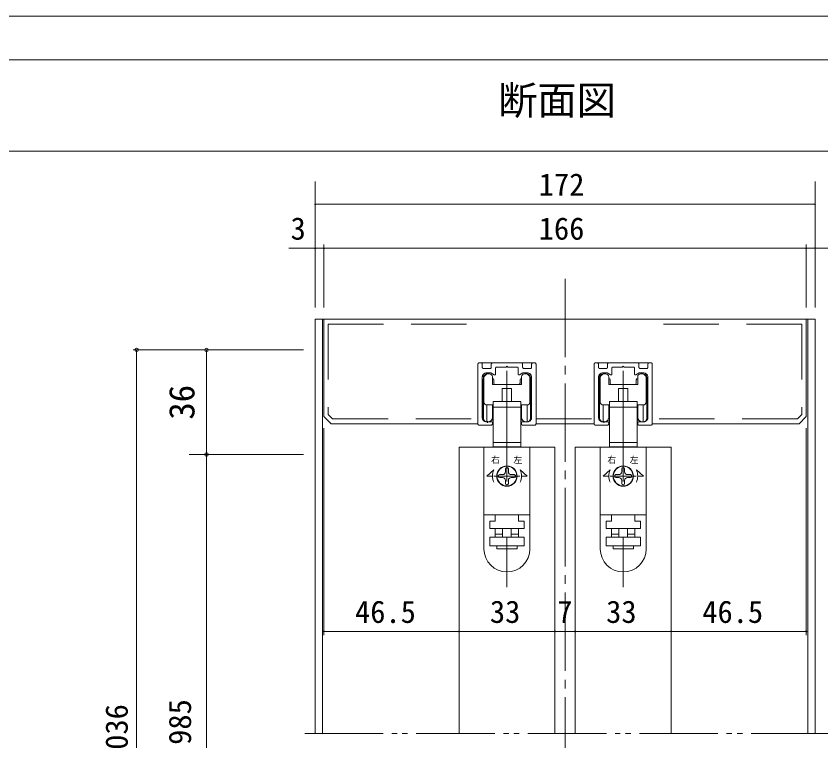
# Model space of a CAD drawing. Units: millimetres on the paper, enlarged 10 times, with parts at other scales. Extents: x -1985 to 2015, y -1370 to 1400.
# Drawn here: x -1400 to -477, y 568 to 1400 of the extents above; entities that cross this region are included whole.
import ezdxf
from ezdxf.enums import TextEntityAlignment as Align

# ---------------------------------------------------------------- set-up
doc = ezdxf.new("R2010")
doc.units = ezdxf.units.MM
doc.header["$LTSCALE"] = 10
doc.header["$PDMODE"] = 32
doc.header["$PDSIZE"] = 4
for name, pattern in [('CHAIN2', [12, 9, -1, 1, -1]), ('DOUBLE_CHAIN2', [12.8, 9, -1, 0.6, -0.6, 0.6, -1]), ('USER1', [19.05, 12.7, -6.35]), ('USER2', [9.525, 6.35, -3.175]), ('USER3', [31.75, 15.875, -3.175, 3.175, -3.175, 3.175, -3.175]), ('USER4', [50.8, 31.75, -6.35, 6.35, -6.35])]:
    doc.linetypes.add(name, pattern=pattern)
for name, color, linetype, lineweight in [('1-1_0', 7, 'Continuous', 20), ('2-0_18', 7, 'Continuous', 20), ('2-1', 7, 'Continuous', 18)]:
    doc.layers.add(name, color=color, linetype=linetype, lineweight=lineweight)
doc.styles.add('ＭＳ ゴシック', font='')
doc.styles.get('ＭＳ ゴシック').set_extended_font_data('MS Gothic')

msp = doc.modelspace()

# ---------------------------------------------------------------- linework, layer by layer
at = {"layer": '1-1_0'}
for p, q in [((-1935, 1350), (395, 1350)), ((-1935, 1350), (395, 1350)), ((-1935, 1245), (395, 1245)), ((-1935, 1245), (395, 1245))]:
    msp.add_line(p, q, dxfattribs=at)
msp.add_lwpolyline([(-1985, -1370), (2015, -1370), (2015, 1400), (-1985, 1400)], close=True, dxfattribs=at)
at = {"layer": '2-0_18', "color": 4, "linetype": 'CHAIN2', "lineweight": 9}
msp.add_line((-770, 1098.66), (-770, 18.69), dxfattribs=at)
at = {"layer": '2-0_18', "linetype": 'DOUBLE_CHAIN2'}
msp.add_line((-466.67, 576.76), (-1073.33, 576.76), dxfattribs=at)
at = {"layer": '2-1', "color": 4, "lineweight": 9}
for p, q in [((-1056.67, 1210.08), (-1056.67, 1137.83)), ((-483.33, 1137.83), (-483.33, 1210.08)), ((-1056.15, 1184.14), (-1057.19, 1184.14)), ((-482.81, 1184.14), (-483.85, 1184.14)), ((-483.33, 1065.58), (-483.33, 1137.83)), ((-1056.15, 1133.66), (-1057.19, 1133.66)), ((-1046.15, 1133.66), (-1047.19, 1133.66)), ((-492.81, 1133.66), (-493.85, 1133.66)), ((-483.85, 1133.66), (-482.81, 1133.66)), ((-1070, 1017), (-1265.58, 1017)), ((-1261.41, 1017), (-1261.41, 33.18)), ((-1201.26, 1017), (-1070, 1017)), ((-1181.26, 1017), (-1181.26, 897)), ((-1046.67, 927.24), (-1046.67, 689.85)), ((-493.33, 927.24), (-493.33, 689.85)), ((-1201.26, 897), (-1070, 897)), ((-1181.26, 897), (-1181.26, 83.18)), ((-891.67, 694.02), (-1046.67, 694.02)), ((-781.67, 694.02), (-891.67, 694.02)), ((-758.33, 694.02), (-781.67, 694.02)), ((-648.33, 694.02), (-758.33, 694.02)), ((-648.33, 694.02), (-493.33, 694.02))]:
    msp.add_line(p, q, dxfattribs=at)
at = {"layer": '2-1', "lineweight": 20}
for p, q in [((-1056.67, 1052.24), (-1056.67, 576.76)), ((-1056.67, 1052.24), (-483.33, 1052.24)), ((-1048.33, 1052.24), (-1048.33, 576.76)), ((-1046.67, 1052.24), (-1046.67, 940.58)), ((-493.33, 1052.24), (-493.33, 940.58)), ((-491.67, 1052.24), (-491.67, 576.76)), ((-483.33, 1052.24), (-483.33, 576.76)), ((-870, 932.25), (-870, 1000.58)), ((-868.33, 1002.25), (-806.67, 1002.25)), ((-803.33, 1000.58), (-803.33, 932.25)), ((-736.67, 932.25), (-736.67, 1000.58)), ((-735, 1002.25), (-673.33, 1002.25)), ((-670, 1000.58), (-670, 932.25)), ((-860.16, 989.09), (-862.51, 986.73)), ((-858.98, 989.58), (-856.67, 989.58)), ((-816.67, 989.58), (-814.36, 989.58)), ((-813.18, 989.09), (-810.82, 986.73)), ((-726.82, 989.09), (-729.18, 986.73)), ((-725.64, 989.58), (-723.33, 989.58)), ((-683.33, 989.58), (-681.02, 989.58)), ((-679.85, 989.09), (-677.49, 986.73)), ((-864, 982.58), (-864, 937.91)), ((-863, 985.55), (-863, 957.24)), ((-853.33, 977.24), (-853.33, 986.24)), ((-851.67, 982.58), (-851.67, 978.91)), ((-821.67, 982.58), (-821.67, 978.91)), ((-820, 986.24), (-820, 977.24)), ((-810.33, 985.55), (-810.33, 957.24)), ((-809.33, 982.58), (-809.33, 937.91)), ((-730.67, 982.58), (-730.67, 937.91)), ((-729.67, 985.55), (-729.67, 957.24)), ((-720, 977.24), (-720, 986.24)), ((-718.33, 982.58), (-718.33, 978.91)), ((-688.33, 982.58), (-688.33, 978.91)), ((-686.67, 986.24), (-686.67, 977.24)), ((-677, 985.55), (-677, 957.24)), ((-676, 982.58), (-676, 937.91)), ((-820, 977.24), (-853.33, 977.24)), ((-842, 972.58), (-842, 957.92)), ((-831.33, 972.58), (-842, 972.58)), ((-831.33, 957.92), (-831.33, 972.58)), ((-686.67, 977.24), (-720, 977.24)), ((-708.67, 972.58), (-708.67, 957.92)), ((-698, 972.58), (-708.67, 972.58)), ((-698, 957.92), (-698, 972.58)), ((-853.33, 953.91), (-859.67, 953.91)), ((-852.52, 951.24), (-820.81, 951.24)), ((-852.52, 951.24), (-852.52, 910.91)), ((-820.81, 951.24), (-820.81, 957.92)), ((-820.81, 910.91), (-820.81, 951.24)), ((-820, 953.91), (-813.67, 953.91)), ((-720, 953.91), (-726.33, 953.91)), ((-719.19, 951.24), (-687.47, 951.24)), ((-719.19, 951.24), (-719.19, 910.91)), ((-687.47, 951.24), (-687.47, 957.92)), ((-687.47, 910.91), (-687.47, 951.24)), ((-686.67, 953.91), (-680.33, 953.91)), ((-1038.33, 932.24), (-1046.67, 940.58)), ((-854.61, 936.24), (-852.52, 936.24)), ((-820.81, 936.24), (-818.72, 936.24)), ((-721.27, 936.24), (-719.19, 936.24)), ((-687.47, 936.24), (-685.39, 936.24)), ((-501.67, 932.24), (-493.33, 940.58)), ((-1038.33, 932.24), (-870, 932.24)), ((-803.33, 932.24), (-736.67, 932.24)), ((-670, 932.24), (-501.67, 932.24)), ((-891.67, 905.58), (-891.67, 576.76)), ((-781.67, 905.58), (-891.67, 905.58)), ((-852.52, 905.91), (-820.81, 905.91)), ((-849.97, 905.91), (-849.97, 905.58)), ((-823.31, 905.58), (-823.31, 905.91)), ((-820.81, 905.91), (-820.81, 910.91)), ((-781.67, 905.58), (-781.67, 576.76)), ((-758.33, 905.58), (-758.33, 576.76)), ((-648.33, 905.58), (-758.33, 905.58)), ((-719.19, 905.91), (-687.47, 905.91)), ((-716.64, 905.91), (-716.64, 905.58)), ((-689.97, 905.58), (-689.97, 905.91)), ((-687.47, 905.91), (-687.47, 910.91)), ((-648.33, 905.58), (-648.33, 576.76)), ((-863, 788.58), (-863, 827.91)), ((-810.33, 788.58), (-810.33, 827.91)), ((-729.67, 788.58), (-729.67, 827.91)), ((-677, 788.58), (-677, 827.91)), ((-758.33, 765.27), (-758.33, 689.85)), ((-648.33, 765.27), (-648.33, 689.85)), ((-648.33, 765.27), (-648.33, 689.85)), ((-891.67, 755.43), (-891.67, 689.85)), ((-891.67, 745.27), (-891.67, 689.85)), ((-781.67, 745.27), (-781.67, 689.85)), ((-781.67, 745.27), (-781.67, 689.85)), ((-758.33, 745.27), (-758.33, 689.85))]:
    msp.add_line(p, q, dxfattribs=at)
at = {"layer": '2-1', "linetype": 'USER2', "lineweight": 20}
for p, q in [((-1041.67, 1046.69), (-1041.67, 942.88)), ((-1041.67, 1046.69), (-877.78, 1046.69)), ((-498.33, 1046.69), (-662.22, 1046.69)), ((-498.33, 1046.69), (-498.33, 942.88)), ((-1036.59, 937.8), (-1041.67, 942.88)), ((-503.41, 937.8), (-498.33, 942.88)), ((-1036.59, 937.8), (-870, 937.8)), ((-803.33, 937.8), (-736.67, 937.8)), ((-503.41, 937.8), (-670, 937.8))]:
    msp.add_line(p, q, dxfattribs=at)
at = {"layer": '2-1', "color": 6, "linetype": 'USER3'}
for p, q in [((-868.33, 1002.25), (-866.67, 1002.25)), ((-865, 1000.58), (-865, 997.25)), ((-854.67, 997.25), (-854.67, 1000.58)), ((-818.67, 1000.58), (-818.67, 997.25)), ((-808.33, 997.25), (-808.33, 1000.58)), ((-806.67, 1002.25), (-805, 1002.25)), ((-735, 1002.25), (-733.33, 1002.25)), ((-731.67, 1000.58), (-731.67, 997.25)), ((-721.33, 997.25), (-721.33, 1000.58)), ((-685.33, 1000.58), (-685.33, 997.25)), ((-675, 997.25), (-675, 1000.58)), ((-673.33, 1002.25), (-671.67, 1002.25)), ((-863.33, 995.58), (-856.33, 995.58)), ((-849.67, 989.23), (-849.67, 996.25)), ((-823.67, 996.25), (-823.67, 989.23)), ((-817, 995.58), (-810, 995.58)), ((-730, 995.58), (-723, 995.58)), ((-716.33, 989.23), (-716.33, 996.25)), ((-690.33, 996.25), (-690.33, 989.23)), ((-683.67, 995.58), (-676.67, 995.58)), ((-865, 985.58), (-865, 939.58)), ((-808.33, 939.58), (-808.33, 985.58)), ((-731.67, 985.58), (-731.67, 939.58)), ((-675, 939.58), (-675, 985.58)), ((-860, 934.58), (-854.33, 934.58)), ((-853.33, 933.58), (-853.33, 932.25)), ((-820, 932.25), (-820, 933.58)), ((-819, 934.58), (-813.33, 934.58)), ((-726.67, 934.58), (-721, 934.58)), ((-720, 933.58), (-720, 932.25)), ((-686.67, 932.25), (-686.67, 933.58)), ((-685.67, 934.58), (-680, 934.58)), ((-855, 930.58), (-868.33, 930.58)), ((-805, 930.58), (-818.33, 930.58)), ((-721.67, 930.58), (-735, 930.58)), ((-671.67, 930.58), (-685, 930.58))]:
    msp.add_line(p, q, dxfattribs=at)
at = {"layer": '2-1', "color": 3, "linetype": 'USER4'}
for p, q in [((-836.67, 992.98), (-836.67, 916.31)), ((-703.33, 992.98), (-703.33, 916.31))]:
    msp.add_line(p, q, dxfattribs=at)
at = {"layer": '2-1', "color": 2, "linetype": 'USER1'}
for p, q in [((-836.67, 992.98), (-836.67, 744.87)), ((-703.33, 992.98), (-703.33, 744.87))]:
    msp.add_line(p, q, dxfattribs=at)
at = {"layer": '2-1'}
for p, q in [((-863.67, 938.58), (-863.67, 985.25)), ((-809.67, 938.58), (-809.67, 985.25)), ((-730.33, 938.58), (-730.33, 985.25)), ((-676.33, 938.58), (-676.33, 985.25)), ((-859.68, 934.58), (-859.66, 953.91)), ((-853.33, 939.58), (-853.33, 953.91)), ((-820, 939.58), (-820, 953.91)), ((-813.65, 934.58), (-813.67, 953.91)), ((-726.35, 934.58), (-726.33, 953.91)), ((-720, 939.58), (-720, 953.91)), ((-686.67, 939.58), (-686.67, 953.91)), ((-680.32, 934.58), (-680.33, 953.91)), ((-853.33, 950.25), (-852.52, 950.25)), ((-820, 950.25), (-820.81, 950.25)), ((-720, 950.25), (-719.19, 950.25)), ((-686.67, 950.25), (-687.47, 950.25)), ((-859.67, 934.58), (-858.33, 934.58)), ((-813.67, 934.58), (-815, 934.58)), ((-726.33, 934.58), (-725, 934.58)), ((-680.33, 934.58), (-681.67, 934.58)), ((-863, 905.58), (-863, 827.91)), ((-810.33, 905.58), (-863, 905.58)), ((-810.33, 905.58), (-810.33, 827.91)), ((-729.67, 905.58), (-729.67, 827.91)), ((-677, 905.58), (-729.67, 905.58)), ((-677, 905.58), (-677, 827.91)), ((-859.76, 872.24), (-851.79, 879.24)), ((-838.33, 880.58), (-838.33, 877.24)), ((-835, 877.24), (-835, 880.58)), ((-813.57, 872.24), (-821.54, 879.24)), ((-726.43, 872.24), (-718.46, 879.24)), ((-705, 880.58), (-705, 877.24)), ((-701.67, 877.24), (-701.67, 880.58)), ((-680.24, 872.24), (-688.21, 879.24)), ((-859.76, 872.24), (-853.33, 872.24)), ((-851.56, 872.24), (-821.78, 872.24)), ((-841.67, 873.91), (-845, 873.91)), ((-845, 870.58), (-841.67, 870.58)), ((-828.33, 873.91), (-831.67, 873.91)), ((-831.67, 870.58), (-828.33, 870.58)), ((-813.57, 872.24), (-820, 872.24)), ((-726.43, 872.24), (-720, 872.24)), ((-718.22, 872.24), (-688.44, 872.24)), ((-708.33, 873.91), (-711.67, 873.91)), ((-711.67, 870.58), (-708.33, 870.58)), ((-695, 873.91), (-698.33, 873.91)), ((-698.33, 870.58), (-695, 870.58)), ((-680.24, 872.24), (-686.67, 872.24)), ((-838.33, 867.24), (-838.33, 863.91)), ((-835, 863.91), (-835, 867.24)), ((-705, 867.24), (-705, 863.91)), ((-701.67, 863.91), (-701.67, 867.24)), ((-810.33, 827.91), (-863, 827.91)), ((-850, 820.58), (-850, 827.91)), ((-823.33, 827.91), (-823.33, 820.58)), ((-677, 827.91), (-729.67, 827.91)), ((-716.67, 820.58), (-716.67, 827.91)), ((-690, 827.91), (-690, 820.58)), ((-850, 820.58), (-856.33, 820.58)), ((-856.33, 820.58), (-856.33, 818.91)), ((-817, 820.58), (-823.33, 820.58)), ((-817, 818.91), (-817, 820.58)), ((-817, 818.91), (-817, 812.24)), ((-716.67, 820.58), (-723, 820.58)), ((-723, 820.58), (-723, 818.91)), ((-683.67, 820.58), (-690, 820.58)), ((-683.67, 818.91), (-683.67, 820.58)), ((-683.67, 818.91), (-683.67, 812.24)), ((-850, 805.58), (-850, 812.24)), ((-850, 805.58), (-841.67, 805.58)), ((-850, 802.24), (-850, 805.58)), ((-841.67, 812.24), (-841.67, 802.24)), ((-831.67, 812.24), (-831.67, 802.24)), ((-823.33, 812.24), (-823.33, 805.58)), ((-716.67, 805.58), (-716.67, 812.24)), ((-716.67, 805.58), (-708.33, 805.58)), ((-716.67, 802.24), (-716.67, 805.58)), ((-708.33, 812.24), (-708.33, 802.24)), ((-698.33, 812.24), (-698.33, 802.24)), ((-690, 812.24), (-690, 805.58)), ((-856.33, 792.24), (-856.33, 802.24)), ((-856.33, 802.24), (-817, 802.24)), ((-723, 792.24), (-723, 802.24)), ((-723, 802.24), (-683.67, 802.24)), ((-848.33, 792.24), (-848.33, 788.91)), ((-715, 792.24), (-715, 788.91))]:
    msp.add_line(p, q, dxfattribs=at)
at = {"layer": '2-1', "color": 2}
for p, q in [((-859.01, 935.38), (-859.01, 933.44)), ((-725.68, 935.38), (-725.68, 933.44))]:
    msp.add_line(p, q, dxfattribs=at)
at = {"layer": '2-1', "color": 4, "lineweight": 9}
for points in [[(-1056.67, 1137.83), (-1056.67, 1184.14), (-483.33, 1184.14), (-483.33, 1137.83)], [(-1056.67, 1127.04), (-1056.67, 1065.58), (-1056.67, 1137.83)], [(-1046.67, 1065.58), (-1046.67, 1137.83), (-1046.67, 1065.58)], [(-493.33, 1065.58), (-493.33, 1137.83), (-493.33, 1065.58)], [(-1086.94, 1133.66), (-1056.67, 1133.66), (-1046.67, 1133.66), (-493.33, 1133.66), (-483.33, 1133.66), (-453.06, 1133.66)]]:
    msp.add_lwpolyline(points, dxfattribs=at)
at = {"layer": '2-1', "color": 6, "linetype": 'USER3'}
for points in [[(-853, 1002.25), (-836.67, 1002.25), (-820.33, 1002.25)], [(-848.67, 997.25), (-837.67, 997.25), (-836.67, 998.25), (-835.67, 997.25), (-824.67, 997.25)], [(-719.67, 1002.25), (-703.33, 1002.25), (-687, 1002.25)], [(-715.33, 997.25), (-704.33, 997.25), (-703.33, 998.25), (-702.33, 997.25), (-691.33, 997.25)], [(-851.17, 988.37), (-855, 990.58), (-860, 990.58)], [(-813.33, 990.58), (-818.33, 990.58), (-822.17, 988.37)], [(-717.83, 988.37), (-721.67, 990.58), (-726.67, 990.58)], [(-680, 990.58), (-685, 990.58), (-688.83, 988.37)]]:
    msp.add_lwpolyline(points, dxfattribs=at)
at = {"layer": '2-1', "lineweight": 20}
for points in [[(-852.52, 951.24), (-852.52, 957.92), (-820.81, 957.92)], [(-719.19, 951.24), (-719.19, 957.92), (-687.47, 957.92)], [(-852.52, 905.91), (-852.52, 910.91), (-820.81, 910.91)], [(-719.19, 905.91), (-719.19, 910.91), (-687.47, 910.91)]]:
    msp.add_lwpolyline(points, dxfattribs=at)
at = {"layer": '2-1'}
for points in [[(-817, 812.24), (-856.33, 812.24), (-856.33, 818.91)], [(-683.67, 812.24), (-723, 812.24), (-723, 818.91)], [(-831.67, 805.58), (-823.33, 805.58), (-823.33, 802.24)], [(-698.33, 805.58), (-690, 805.58), (-690, 802.24)], [(-817, 802.24), (-817, 792.24), (-856.33, 792.24)], [(-683.67, 802.24), (-683.67, 792.24), (-723, 792.24)], [(-825, 792.24), (-825, 788.91), (-848.33, 788.91)], [(-691.67, 792.24), (-691.67, 788.91), (-715, 788.91)]]:
    msp.add_lwpolyline(points, dxfattribs=at)
for centre, radius in [((-836.67, 872.24), 11.67), ((-836.67, 872.24), 11.33), ((-703.33, 872.24), 11.67), ((-703.33, 872.24), 11.33)]:
    msp.add_circle(centre, radius, dxfattribs=at)
at = {"layer": '2-1', "color": 4, "lineweight": 9}
for centre, start, end in [((-1056.67, 1184.14), 180, 0), ((-483.33, 1184.14), 180, 0), ((-1056.67, 1133.66), 180, 0), ((-1046.67, 1133.66), 180, 0), ((-493.33, 1133.66), 180, 0), ((-483.33, 1133.66), 0, 180), ((-1046.67, 694.02), 0, 180), ((-1046.67, 694.02), 180, 0), ((-891.67, 694.02), 0, 180), ((-891.67, 694.02), 0, 180), ((-891.67, 694.02), 180, 0), ((-891.67, 694.02), 180, 0), ((-781.67, 694.02), 0, 180), ((-781.67, 694.02), 0, 180), ((-781.67, 694.02), 180, 0), ((-781.67, 694.02), 180, 0), ((-758.33, 694.02), 0, 180), ((-758.33, 694.02), 0, 180), ((-758.33, 694.02), 180, 0), ((-758.33, 694.02), 180, 0), ((-648.33, 694.02), 0, 180), ((-648.33, 694.02), 0, 180), ((-648.33, 694.02), 180, 0), ((-648.33, 694.02), 180, 0), ((-493.33, 694.02), 0, 180), ((-493.33, 694.02), 180, 0)]:
    msp.add_arc(centre, 0.521, start, end, dxfattribs=at)
at = {"layer": '2-1', "color": 6, "linetype": 'USER3'}
for centre, radius, start, end in [((-868.33, 1000.58), 1.67, 90, 180), ((-866.67, 1000.58), 1.67, 360, 90), ((-863.33, 997.25), 1.67, 180, 270), ((-856.33, 997.25), 1.67, 270, 0), ((-853, 1000.58), 1.67, 90, 180), ((-848.67, 996.25), 1, 90, 180), ((-824.67, 996.25), 1, 0, 90), ((-820.33, 1000.58), 1.67, 360, 90), ((-817, 997.25), 1.67, 180, 270), ((-810, 997.25), 1.67, 270, 0), ((-806.67, 1000.58), 1.67, 90, 180), ((-805, 1000.58), 1.67, 360, 90), ((-735, 1000.58), 1.67, 90, 180), ((-733.33, 1000.58), 1.67, 360, 90), ((-730, 997.25), 1.67, 180, 270), ((-723, 997.25), 1.67, 270, 0), ((-719.67, 1000.58), 1.67, 90, 180), ((-715.33, 996.25), 1, 90, 180), ((-691.33, 996.25), 1, 0, 90), ((-687, 1000.58), 1.67, 360, 90), ((-683.67, 997.25), 1.67, 180, 270), ((-676.67, 997.25), 1.67, 270, 0), ((-673.33, 1000.58), 1.67, 90, 180), ((-671.67, 1000.58), 1.67, 360, 90), ((-860, 985.58), 5, 90, 180), ((-850.67, 989.23), 1, 240, 0), ((-822.67, 989.23), 1, 180, 300), ((-813.33, 985.58), 5, 0, 90), ((-726.67, 985.58), 5, 90, 180), ((-717.33, 989.23), 1, 240, 0), ((-689.33, 989.23), 1, 180, 300), ((-680, 985.58), 5, 0, 90), ((-860, 939.58), 5, 180, 270), ((-854.33, 933.58), 1, 360, 90), ((-819, 933.58), 1, 90, 180), ((-813.33, 939.58), 5, 270, 0), ((-726.67, 939.58), 5, 180, 270), ((-721, 933.58), 1, 360, 90), ((-685.67, 933.58), 1, 90, 180), ((-680, 939.58), 5, 270, 0), ((-868.33, 932.25), 1.67, 180, 270), ((-855, 932.25), 1.67, 270, 0), ((-818.33, 932.25), 1.67, 180, 270), ((-805, 932.25), 1.67, 270, 0), ((-735, 932.25), 1.67, 180, 270), ((-721.67, 932.25), 1.67, 270, 0), ((-685, 932.25), 1.67, 180, 270), ((-671.67, 932.25), 1.67, 270, 0)]:
    msp.add_arc(centre, radius, start, end, dxfattribs=at)
at = {"layer": '2-1'}
for centre, radius, start, end in [((-859.67, 985.25), 4, 94.64843, 180), ((-813.67, 985.25), 4, 0, 85.35157), ((-726.33, 985.25), 4, 94.64843, 180), ((-680.33, 985.25), 4, 0, 85.35157), ((-859.67, 938.58), 4, 180, 270), ((-858.33, 939.58), 5, 270, 0), ((-815, 939.58), 5, 180, 270), ((-813.67, 938.58), 4, 270, 0), ((-726.33, 938.58), 4, 180, 270), ((-725, 939.58), 5, 270, 0), ((-681.67, 939.58), 5, 180, 270), ((-680.33, 938.58), 4, 270, 0), ((-836.67, 872.24), 16.67, 155.16542, 204.83459), ((-841.67, 877.24), 3.33, 270, 0), ((-836.67, 880.58), 1.67, 90, 180), ((-836.67, 880.58), 1.67, 0, 90), ((-831.67, 877.24), 3.33, 180, 270), ((-836.67, 872.24), 16.67, 335.16541, 24.83458), ((-703.33, 872.24), 16.67, 155.16542, 204.83459), ((-708.33, 877.24), 3.33, 270, 0), ((-703.33, 880.58), 1.67, 90, 180), ((-703.33, 880.58), 1.67, 0, 90), ((-698.33, 877.24), 3.33, 180, 270), ((-703.33, 872.24), 16.67, 335.16541, 24.83458), ((-845, 872.24), 1.67, 90, 180), ((-845, 872.24), 1.67, 180, 270), ((-841.67, 867.24), 3.33, 0, 90), ((-831.67, 867.24), 3.33, 90, 180), ((-828.33, 872.24), 1.67, 0, 90), ((-828.33, 872.24), 1.67, 270, 0), ((-711.67, 872.24), 1.67, 90, 180), ((-711.67, 872.24), 1.67, 180, 270), ((-708.33, 867.24), 3.33, 0, 90), ((-698.33, 867.24), 3.33, 90, 180), ((-695, 872.24), 1.67, 0, 90), ((-695, 872.24), 1.67, 270, 0), ((-836.67, 863.91), 1.67, 180, 270), ((-836.67, 863.91), 1.67, 270, 0), ((-703.33, 863.91), 1.67, 180, 270), ((-703.33, 863.91), 1.67, 270, 0)]:
    msp.add_arc(centre, radius, start, end, dxfattribs=at)
at = {"layer": '2-1', "lineweight": 20}
for centre, radius, start, end in [((-858.98, 987.91), 1.67, 90, 135), ((-856.67, 986.24), 3.33, 360, 90), ((-816.67, 986.24), 3.33, 90, 180), ((-814.36, 987.91), 1.67, 45, 90), ((-725.64, 987.91), 1.67, 90, 135), ((-723.33, 986.24), 3.33, 360, 90), ((-683.33, 986.24), 3.33, 90, 180), ((-681.02, 987.91), 1.67, 45, 90), ((-862.33, 982.58), 1.67, 143.10953, 180), ((-861.33, 985.55), 1.67, 135, 180), ((-853.33, 982.58), 1.67, 360, 90), ((-850, 978.91), 1.67, 180, 270), ((-823.33, 978.91), 1.67, 270, 0), ((-820, 982.58), 1.67, 90, 180), ((-812, 985.55), 1.67, 0, 45), ((-811, 982.58), 1.67, 0, 36.78801), ((-729, 982.58), 1.67, 143.10953, 180), ((-728, 985.55), 1.67, 135, 180), ((-720, 982.58), 1.67, 360, 90), ((-716.67, 978.91), 1.67, 180, 270), ((-690, 978.91), 1.67, 270, 0), ((-686.67, 982.58), 1.67, 90, 180), ((-678.67, 985.55), 1.67, 0, 45), ((-677.67, 982.58), 1.67, 0, 36.78801), ((-859.67, 957.24), 3.33, 180, 270), ((-853.33, 950.58), 3.33, 75.95044, 90), ((-820, 950.58), 3.33, 90, 104.0179), ((-813.67, 957.24), 3.33, 270, 360), ((-726.33, 957.24), 3.33, 180, 270), ((-720, 950.58), 3.33, 75.95044, 90), ((-686.67, 950.58), 3.33, 90, 104.0179), ((-680.33, 957.24), 3.33, 270, 360), ((-862.33, 937.91), 1.67, 180, 245.90184), ((-811, 937.91), 1.67, 294.19339, 360), ((-729, 937.91), 1.67, 180, 245.90184), ((-677.67, 937.91), 1.67, 294.19339, 360), ((-836.67, 788.58), 26.33, 180, 0), ((-703.33, 788.58), 26.33, 180, 0)]:
    msp.add_arc(centre, radius, start, end, dxfattribs=at)
at = {"layer": '2-1', "color": 4}
for p in [(-1261.41, 1017), (-1181.26, 1017), (-1181.26, 897)]:
    msp.add_point(p, dxfattribs=at)

# ---------------------------------------------------------------- texts
at = {"layer": '1-1_0', "style": 'ＭＳ ゴシック'}
msp.add_text('断面図', height=32.99, dxfattribs=at).set_placement((-846.74, 1276.98), align=Align.BOTTOM_LEFT)
at = {"layer": '2-1', "style": 'ＭＳ ゴシック'}
for s, height, p in [('172', 25.66, (-800.22, 1186.22)), ('3', 25.66, (-1084.86, 1135.75)), ('166', 25.66, (-800.22, 1135.75)), ('右', 7.33, (-854.9, 885.11)), ('左', 7.33, (-829.31, 884.91)), ('右', 7.33, (-721.57, 885.11)), ('左', 7.33, (-695.97, 884.91)), ('46.5', 25.66, (-1010.94, 696.1)), ('33', 25.66, (-856.22, 696.1)), ('7', 25.66, (-778.89, 696.1)), ('33', 25.66, (-722.89, 696.1)), ('46.5', 25.66, (-612.61, 696.1))]:
    msp.add_text(s, height=height, dxfattribs=at).set_placement(p, align=Align.BOTTOM_LEFT)
for s, height, p in [('36', 29.33, (-1186.26, 937)), ('枠内IH:1,985', 25.66, (-1191.3, 406.64)), ('枠外H:2,036', 25.66, (-1263.92, 418.42))]:
    msp.add_text(s, height=height, rotation=90, dxfattribs=at).set_placement(p, align=Align.BOTTOM_LEFT)

doc.saveas('drawing.dxf')
